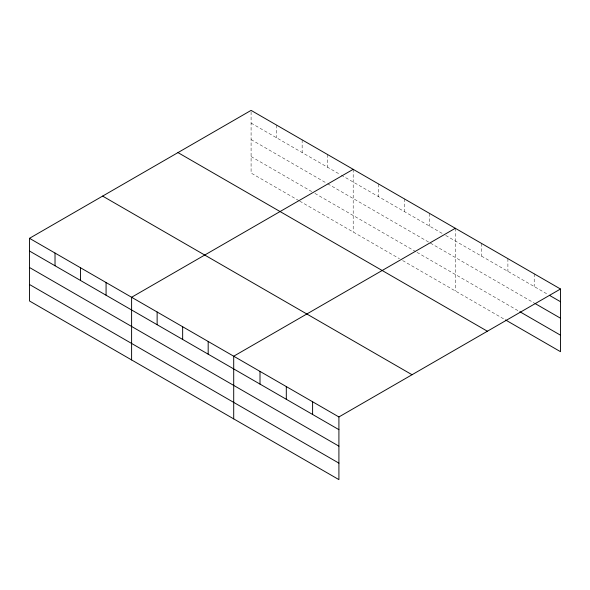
<?xml version="1.0" encoding="UTF-8"?>
<svg xmlns="http://www.w3.org/2000/svg" width="590" height="590" viewBox="0 0 590 590"><rect width="100%" height="100%" fill="white"/><g stroke="black" fill="none" stroke-linecap="round" stroke-linejoin="round"><path stroke-width="0.44" stroke-dasharray="2.95 2.21" d="M251.089 123.089L340.437 174.669M341.234 175.127L442.537 233.618M445.73 235.462L547.749 294.358M251.089 139.572L326.875 183.328M327.671 183.785L534.201 303.024M251.089 156.564L311.719 191.566M314.905 193.402L416.216 251.893M417.012 252.358L519.06 311.269M298.953 200.681L251.089 173.047L251.089 110.382M299.75 201.146L399.459 258.708M402.653 260.551L504.716 319.478M534.201 273.834L534.201 286.534M507.901 258.649L507.901 271.356M481.602 243.464L481.602 256.171M455.303 228.278L455.303 290.951M429.778 213.543L429.778 226.25M404.246 198.808L404.246 211.508M378.721 184.065L378.721 196.772M353.196 169.33L353.196 231.995M327.671 154.595L327.671 167.302M302.146 139.852L302.146 152.559M276.622 125.117L276.622 137.824"/><path stroke-width="0.89" d="M29.5 238.316L338.911 416.953L338.911 479.618L29.5 300.989L29.5 238.316L251.089 110.382L560.5 289.012L560.5 351.684L505.512 319.935M353.196 169.33L131.607 297.264L131.607 359.937M455.303 228.278L233.706 356.213L233.706 418.885M338.911 416.953L560.5 289.012M549.342 295.28L560.5 301.719M534.997 303.481L560.5 318.209M519.856 311.727L560.5 335.194M177.966 152.596L487.377 331.233M102.623 196.094L412.034 374.731M29.5 251.023L338.911 429.653M29.5 267.506L338.911 446.143M29.5 284.498L338.911 463.135M312.604 401.768L312.604 414.475M286.305 386.583L286.305 399.29M260.006 371.398L260.006 384.105M208.181 341.477L208.181 354.184M182.657 326.742L182.657 339.449M157.132 311.999L157.132 324.707M106.075 282.529L106.075 295.236M80.55 267.794L80.55 280.493M55.025 253.051L55.025 265.758"/></g></svg>
